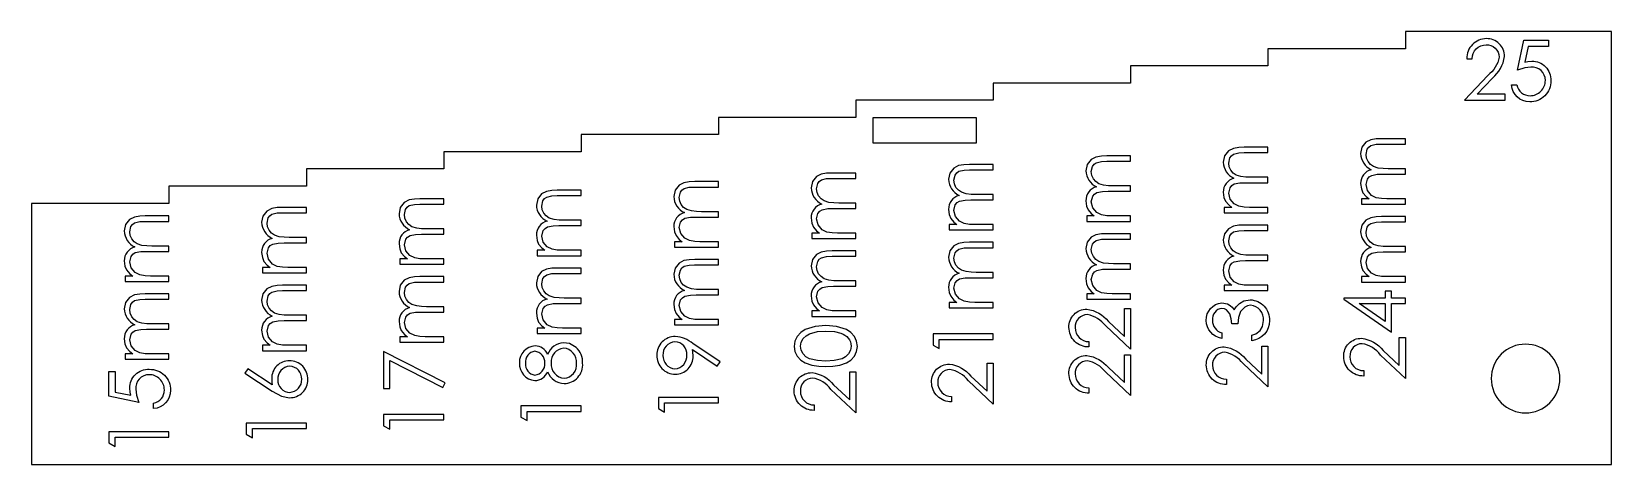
# Model space of a CAD drawing. Extents: x 0.3 to 92.3, y 0.3 to 25.5.
import ezdxf

# ---------------------------------------------------------------- set-up
doc = ezdxf.new("R2010")
doc.units = 0
doc.layers.get('0').update_dxf_attribs({"linetype": 'CONTINUOUS'})
doc.layers.add('SCAN', color=1, linetype='CONTINUOUS')

msp = doc.modelspace()

# ---------------------------------------------------------------- linework, layer by layer
msp.add_lwpolyline([(0.275, 0.325), (92.275, 0.325), (92.275, 25.525), (80.275, 25.525), (80.275, 24.525), (72.275, 24.525), (72.275, 23.525), (64.275, 23.525), (64.275, 22.525), (56.275, 22.525), (56.275, 21.525), (48.275, 21.525), (48.275, 20.525), (40.275, 20.525), (40.275, 19.525), (32.275, 19.525), (32.275, 18.525), (24.275, 18.525), (24.275, 17.525), (16.275, 17.525), (16.275, 16.525), (8.275, 16.525), (8.275, 15.525), (0.275, 15.525)], close=True)
msp.add_lwpolyline([(87.275, 7.325, 0.414214), (85.275, 5.325, 0.414214), (87.275, 3.325, 0.414214), (89.275, 5.325, 0.414214)], format="xyb", close=True)
at = {"layer": 'SCAN'}
for points in [[(85.075, 22.974), (83.717, 21.525), (86.096, 21.525), (86.096, 21.884), (84.467, 21.884), (85.343, 22.819, 0.19291), (86.051, 24.074, 0.42786), (84.993, 25.115, 0.42089), (83.852, 23.948), (84.166, 23.948, -0.421278), (84.977, 24.756, -0.419337), (85.737, 24.046, -0.193513)], [(87.541, 21.794, 0.422067), (88.429, 22.682, 0.446087), (87.585, 23.454), (87.238, 23.411), (86.813, 23.275), (87.172, 25.025), (88.608, 25.025), (88.608, 24.666), (87.418, 24.666), (87.229, 23.745), (87.408, 23.79), (87.641, 23.813, -0.433912), (88.743, 22.669, -0.431395), (87.522, 21.435, -0.39378), (86.454, 22.422), (86.769, 22.422, 0.374609)], [(72.275, 14.976), (72.275, 15.29), (71.199, 15.29), (70.89, 15.302), (70.585, 15.355), (70.308, 15.491), (70.074, 15.767), (69.987, 16.118), (70.068, 16.437), (70.174, 16.565), (70.315, 16.654), (70.641, 16.716), (70.974, 16.726), (72.275, 16.726), (72.275, 17.04), (71.28, 17.04), (70.99, 17.048), (70.701, 17.08), (70.425, 17.167), (70.246, 17.29), (70.107, 17.457), (70.017, 17.655), (69.987, 17.87), (70.056, 18.172), (70.148, 18.299), (70.272, 18.392), (70.575, 18.465), (70.888, 18.476), (72.275, 18.476), (72.275, 18.79), (70.89, 18.79), (70.572, 18.777), (70.26, 18.722), (69.978, 18.579), (69.748, 18.288), (69.672, 17.924, 0.280412), (70.29, 16.986, 0.347241), (69.672, 16.172), (69.713, 15.869), (69.802, 15.645), (69.987, 15.429), (70.162, 15.29), (69.717, 15.29), (69.717, 14.976)], [(80.275, 15.476), (80.275, 15.79), (79.199, 15.79), (78.89, 15.802), (78.585, 15.855), (78.308, 15.991), (78.074, 16.267), (77.987, 16.618), (78.068, 16.937), (78.174, 17.065), (78.315, 17.154), (78.641, 17.216), (78.974, 17.226), (80.275, 17.226), (80.275, 17.54), (79.28, 17.54), (78.99, 17.548), (78.701, 17.58), (78.425, 17.667), (78.246, 17.79), (78.107, 17.957), (78.017, 18.155), (77.987, 18.37), (78.056, 18.672), (78.148, 18.799), (78.272, 18.892), (78.575, 18.965), (78.888, 18.976), (80.275, 18.976), (80.275, 19.29), (78.89, 19.29), (78.572, 19.277), (78.26, 19.222), (77.978, 19.079), (77.748, 18.788), (77.672, 18.424, 0.280412), (78.29, 17.486, 0.347241), (77.672, 16.672), (77.713, 16.369), (77.802, 16.145), (77.987, 15.929), (78.162, 15.79), (77.717, 15.79), (77.717, 15.476)], [(56.275, 13.976), (56.275, 14.29), (55.199, 14.29), (54.89, 14.302), (54.585, 14.355), (54.308, 14.491), (54.074, 14.767), (53.987, 15.118), (54.068, 15.437), (54.174, 15.565), (54.315, 15.654), (54.641, 15.716), (54.974, 15.726), (56.275, 15.726), (56.275, 16.04), (55.28, 16.04), (54.99, 16.048), (54.701, 16.08), (54.425, 16.167), (54.246, 16.29), (54.107, 16.457), (54.017, 16.655), (53.987, 16.87), (54.056, 17.172), (54.148, 17.299), (54.272, 17.392), (54.575, 17.465), (54.888, 17.476), (56.275, 17.476), (56.275, 17.79), (54.89, 17.79), (54.572, 17.777), (54.26, 17.722), (53.978, 17.579), (53.748, 17.288), (53.672, 16.924, 0.280412), (54.29, 15.986, 0.347241), (53.672, 15.172), (53.713, 14.869), (53.802, 14.645), (53.987, 14.429), (54.162, 14.29), (53.717, 14.29), (53.717, 13.976)], [(64.275, 14.476), (64.275, 14.79), (63.199, 14.79), (62.89, 14.802), (62.585, 14.855), (62.308, 14.991), (62.074, 15.267), (61.987, 15.618), (62.068, 15.937), (62.174, 16.065), (62.315, 16.154), (62.641, 16.216), (62.974, 16.226), (64.275, 16.226), (64.275, 16.54), (63.28, 16.54), (62.99, 16.548), (62.701, 16.58), (62.425, 16.667), (62.246, 16.79), (62.107, 16.957), (62.017, 17.155), (61.987, 17.37), (62.056, 17.672), (62.148, 17.799), (62.272, 17.892), (62.575, 17.965), (62.888, 17.976), (64.275, 17.976), (64.275, 18.29), (62.89, 18.29), (62.572, 18.277), (62.26, 18.222), (61.978, 18.079), (61.748, 17.788), (61.672, 17.424, 0.280412), (62.29, 16.486, 0.347241), (61.672, 15.672), (61.713, 15.369), (61.802, 15.145), (61.987, 14.929), (62.162, 14.79), (61.717, 14.79), (61.717, 14.476)], [(40.275, 12.976), (40.275, 13.29), (39.199, 13.29), (38.89, 13.302), (38.585, 13.355), (38.308, 13.491), (38.074, 13.767), (37.987, 14.118), (38.068, 14.437), (38.174, 14.565), (38.315, 14.654), (38.641, 14.716), (38.974, 14.726), (40.275, 14.726), (40.275, 15.04), (39.28, 15.04), (38.99, 15.048), (38.701, 15.08), (38.425, 15.167), (38.246, 15.29), (38.107, 15.457), (38.017, 15.655), (37.987, 15.87), (38.056, 16.172), (38.148, 16.299), (38.272, 16.392), (38.575, 16.465), (38.888, 16.476), (40.275, 16.476), (40.275, 16.79), (38.89, 16.79), (38.572, 16.777), (38.26, 16.722), (37.978, 16.579), (37.748, 16.288), (37.672, 15.924, 0.280412), (38.29, 14.986, 0.347241), (37.672, 14.172), (37.713, 13.869), (37.802, 13.645), (37.987, 13.429), (38.162, 13.29), (37.717, 13.29), (37.717, 12.976)], [(48.275, 13.476), (48.275, 13.79), (47.199, 13.79), (46.89, 13.802), (46.585, 13.855), (46.308, 13.991), (46.074, 14.267), (45.987, 14.618), (46.068, 14.937), (46.174, 15.065), (46.315, 15.154), (46.641, 15.216), (46.974, 15.226), (48.275, 15.226), (48.275, 15.54), (47.28, 15.54), (46.99, 15.548), (46.701, 15.58), (46.425, 15.667), (46.246, 15.79), (46.107, 15.957), (46.017, 16.155), (45.987, 16.37), (46.056, 16.672), (46.148, 16.799), (46.272, 16.892), (46.575, 16.965), (46.888, 16.976), (48.275, 16.976), (48.275, 17.29), (46.89, 17.29), (46.572, 17.277), (46.26, 17.222), (45.978, 17.079), (45.748, 16.788), (45.672, 16.424, 0.280412), (46.29, 15.486, 0.347241), (45.672, 14.672), (45.713, 14.369), (45.802, 14.145), (45.987, 13.929), (46.162, 13.79), (45.717, 13.79), (45.717, 13.476)], [(24.275, 11.976), (24.275, 12.29), (23.199, 12.29), (22.89, 12.302), (22.585, 12.355), (22.308, 12.491), (22.074, 12.767), (21.987, 13.118), (22.068, 13.437), (22.174, 13.565), (22.315, 13.654), (22.641, 13.716), (22.974, 13.726), (24.275, 13.726), (24.275, 14.04), (23.28, 14.04), (22.99, 14.048), (22.701, 14.08), (22.425, 14.167), (22.246, 14.29), (22.107, 14.457), (22.017, 14.655), (21.987, 14.87), (22.056, 15.172), (22.148, 15.299), (22.272, 15.392), (22.575, 15.465), (22.888, 15.476), (24.275, 15.476), (24.275, 15.79), (22.89, 15.79), (22.572, 15.777), (22.26, 15.722), (21.978, 15.579), (21.748, 15.288), (21.672, 14.924, 0.280412), (22.29, 13.986, 0.347241), (21.672, 13.172), (21.713, 12.869), (21.802, 12.645), (21.987, 12.429), (22.162, 12.29), (21.717, 12.29), (21.717, 11.976)], [(32.275, 12.476), (32.275, 12.79), (31.199, 12.79), (30.89, 12.802), (30.585, 12.855), (30.308, 12.991), (30.074, 13.267), (29.987, 13.618), (30.068, 13.937), (30.174, 14.065), (30.315, 14.154), (30.641, 14.216), (30.974, 14.226), (32.275, 14.226), (32.275, 14.54), (31.28, 14.54), (30.99, 14.548), (30.701, 14.58), (30.425, 14.667), (30.246, 14.79), (30.107, 14.957), (30.017, 15.155), (29.987, 15.37), (30.056, 15.672), (30.148, 15.799), (30.272, 15.892), (30.575, 15.965), (30.888, 15.976), (32.275, 15.976), (32.275, 16.29), (30.89, 16.29), (30.572, 16.277), (30.26, 16.222), (29.978, 16.079), (29.748, 15.788), (29.672, 15.424, 0.280412), (30.29, 14.486, 0.347241), (29.672, 13.672), (29.713, 13.369), (29.802, 13.145), (29.987, 12.929), (30.162, 12.79), (29.717, 12.79), (29.717, 12.476)], [(8.275, 10.976), (8.275, 11.29), (7.199, 11.29), (6.89, 11.302), (6.585, 11.355), (6.308, 11.491), (6.074, 11.767), (5.987, 12.118), (6.068, 12.437), (6.174, 12.565), (6.315, 12.654), (6.641, 12.716), (6.974, 12.726), (8.275, 12.726), (8.275, 13.04), (7.28, 13.04), (6.99, 13.048), (6.701, 13.08), (6.425, 13.167), (6.246, 13.29), (6.107, 13.457), (6.017, 13.655), (5.987, 13.87), (6.056, 14.172), (6.148, 14.299), (6.272, 14.392), (6.575, 14.465), (6.888, 14.476), (8.275, 14.476), (8.275, 14.79), (6.89, 14.79), (6.572, 14.777), (6.26, 14.722), (5.978, 14.579), (5.748, 14.288), (5.672, 13.924, 0.280412), (6.29, 12.986, 0.347241), (5.672, 12.172), (5.713, 11.869), (5.802, 11.645), (5.987, 11.429), (6.162, 11.29), (5.717, 11.29), (5.717, 10.976)], [(16.275, 11.476), (16.275, 11.79), (15.199, 11.79), (14.89, 11.802), (14.585, 11.855), (14.308, 11.991), (14.074, 12.267), (13.987, 12.618), (14.068, 12.937), (14.174, 13.065), (14.315, 13.154), (14.641, 13.216), (14.974, 13.226), (16.275, 13.226), (16.275, 13.54), (15.28, 13.54), (14.99, 13.548), (14.701, 13.58), (14.425, 13.667), (14.246, 13.79), (14.107, 13.957), (14.017, 14.155), (13.987, 14.37), (14.056, 14.672), (14.148, 14.799), (14.272, 14.892), (14.575, 14.965), (14.888, 14.976), (16.275, 14.976), (16.275, 15.29), (14.89, 15.29), (14.572, 15.277), (14.26, 15.222), (13.978, 15.079), (13.748, 14.788), (13.672, 14.424, 0.280412), (14.29, 13.486, 0.347241), (13.672, 12.672), (13.713, 12.369), (13.802, 12.145), (13.987, 11.929), (14.162, 11.79), (13.717, 11.79), (13.717, 11.476)], [(80.275, 10.944), (80.275, 11.258), (79.199, 11.258), (78.89, 11.27), (78.585, 11.323), (78.308, 11.459), (78.074, 11.735), (77.987, 12.086), (78.068, 12.405), (78.174, 12.533), (78.315, 12.622), (78.641, 12.684), (78.974, 12.694), (80.275, 12.694), (80.275, 13.008), (79.28, 13.008), (78.99, 13.016), (78.701, 13.048), (78.425, 13.135), (78.246, 13.258), (78.107, 13.425), (78.017, 13.623), (77.987, 13.838), (78.056, 14.14), (78.148, 14.267), (78.272, 14.36), (78.575, 14.433), (78.888, 14.444), (80.275, 14.444), (80.275, 14.758), (78.89, 14.758), (78.572, 14.745), (78.26, 14.69), (77.978, 14.547), (77.748, 14.256), (77.672, 13.892, 0.280412), (78.29, 12.954, 0.347241), (77.672, 12.14), (77.713, 11.837), (77.802, 11.613), (77.987, 11.397), (78.162, 11.258), (77.717, 11.258), (77.717, 10.944)], [(72.275, 10.444), (72.275, 10.758), (71.199, 10.758), (70.89, 10.77), (70.585, 10.823), (70.308, 10.959), (70.074, 11.235), (69.987, 11.586), (70.068, 11.905), (70.174, 12.033), (70.315, 12.122), (70.641, 12.184), (70.974, 12.194), (72.275, 12.194), (72.275, 12.508), (71.28, 12.508), (70.99, 12.516), (70.701, 12.548), (70.425, 12.635), (70.246, 12.758), (70.107, 12.925), (70.017, 13.123), (69.987, 13.338), (70.056, 13.64), (70.148, 13.767), (70.272, 13.86), (70.575, 13.933), (70.888, 13.944), (72.275, 13.944), (72.275, 14.258), (70.89, 14.258), (70.572, 14.245), (70.26, 14.19), (69.978, 14.047), (69.748, 13.756), (69.672, 13.392, 0.280412), (70.29, 12.454, 0.347241), (69.672, 11.64), (69.713, 11.337), (69.802, 11.113), (69.987, 10.897), (70.162, 10.758), (69.717, 10.758), (69.717, 10.444)], [(56.275, 9.444), (56.275, 9.758), (55.199, 9.758), (54.89, 9.77), (54.585, 9.823), (54.308, 9.959), (54.074, 10.235), (53.987, 10.586), (54.068, 10.905), (54.174, 11.033), (54.315, 11.122), (54.641, 11.184), (54.974, 11.194), (56.275, 11.194), (56.275, 11.508), (55.28, 11.508), (54.99, 11.516), (54.701, 11.548), (54.425, 11.635), (54.246, 11.758), (54.107, 11.925), (54.017, 12.123), (53.987, 12.338), (54.056, 12.64), (54.148, 12.767), (54.272, 12.86), (54.575, 12.933), (54.888, 12.944), (56.275, 12.944), (56.275, 13.258), (54.89, 13.258), (54.572, 13.245), (54.26, 13.19), (53.978, 13.047), (53.748, 12.756), (53.672, 12.392, 0.280412), (54.29, 11.454, 0.347241), (53.672, 10.64), (53.713, 10.337), (53.802, 10.113), (53.987, 9.897), (54.162, 9.758), (53.717, 9.758), (53.717, 9.444)], [(64.275, 9.944), (64.275, 10.258), (63.199, 10.258), (62.89, 10.27), (62.585, 10.323), (62.308, 10.459), (62.074, 10.735), (61.987, 11.086), (62.068, 11.405), (62.174, 11.533), (62.315, 11.622), (62.641, 11.684), (62.974, 11.694), (64.275, 11.694), (64.275, 12.008), (63.28, 12.008), (62.99, 12.016), (62.701, 12.048), (62.425, 12.135), (62.246, 12.258), (62.107, 12.425), (62.017, 12.623), (61.987, 12.838), (62.056, 13.14), (62.148, 13.267), (62.272, 13.36), (62.575, 13.433), (62.888, 13.444), (64.275, 13.444), (64.275, 13.758), (62.89, 13.758), (62.572, 13.745), (62.26, 13.69), (61.978, 13.547), (61.748, 13.256), (61.672, 12.892, 0.280412), (62.29, 11.954, 0.347241), (61.672, 11.14), (61.713, 10.837), (61.802, 10.613), (61.987, 10.397), (62.162, 10.258), (61.717, 10.258), (61.717, 9.944)], [(40.275, 8.444), (40.275, 8.758), (39.199, 8.758), (38.89, 8.77), (38.585, 8.823), (38.308, 8.959), (38.074, 9.235), (37.987, 9.586), (38.068, 9.905), (38.174, 10.033), (38.315, 10.122), (38.641, 10.184), (38.974, 10.194), (40.275, 10.194), (40.275, 10.508), (39.28, 10.508), (38.99, 10.516), (38.701, 10.548), (38.425, 10.635), (38.246, 10.758), (38.107, 10.925), (38.017, 11.123), (37.987, 11.338), (38.056, 11.64), (38.148, 11.767), (38.272, 11.86), (38.575, 11.933), (38.888, 11.944), (40.275, 11.944), (40.275, 12.258), (38.89, 12.258), (38.572, 12.245), (38.26, 12.19), (37.978, 12.047), (37.748, 11.756), (37.672, 11.392, 0.280412), (38.29, 10.454, 0.347241), (37.672, 9.64), (37.713, 9.337), (37.802, 9.113), (37.987, 8.897), (38.162, 8.758), (37.717, 8.758), (37.717, 8.444)], [(48.275, 8.944), (48.275, 9.258), (47.199, 9.258), (46.89, 9.27), (46.585, 9.323), (46.308, 9.459), (46.074, 9.735), (45.987, 10.086), (46.068, 10.405), (46.174, 10.533), (46.315, 10.622), (46.641, 10.684), (46.974, 10.694), (48.275, 10.694), (48.275, 11.008), (47.28, 11.008), (46.99, 11.016), (46.701, 11.048), (46.425, 11.135), (46.246, 11.258), (46.107, 11.425), (46.017, 11.623), (45.987, 11.838), (46.056, 12.14), (46.148, 12.267), (46.272, 12.36), (46.575, 12.433), (46.888, 12.444), (48.275, 12.444), (48.275, 12.758), (46.89, 12.758), (46.572, 12.745), (46.26, 12.69), (45.978, 12.547), (45.748, 12.256), (45.672, 11.892, 0.280412), (46.29, 10.954, 0.347241), (45.672, 10.14), (45.713, 9.837), (45.802, 9.613), (45.987, 9.397), (46.162, 9.258), (45.717, 9.258), (45.717, 8.944)], [(24.275, 7.444), (24.275, 7.758), (23.199, 7.758), (22.89, 7.77), (22.585, 7.823), (22.308, 7.959), (22.074, 8.235), (21.987, 8.586), (22.068, 8.905), (22.174, 9.033), (22.315, 9.122), (22.641, 9.184), (22.974, 9.194), (24.275, 9.194), (24.275, 9.508), (23.28, 9.508), (22.99, 9.516), (22.701, 9.548), (22.425, 9.635), (22.246, 9.758), (22.107, 9.925), (22.017, 10.123), (21.987, 10.338), (22.056, 10.64), (22.148, 10.767), (22.272, 10.86), (22.575, 10.933), (22.888, 10.944), (24.275, 10.944), (24.275, 11.258), (22.89, 11.258), (22.572, 11.245), (22.26, 11.19), (21.978, 11.047), (21.748, 10.756), (21.672, 10.392, 0.280412), (22.29, 9.454, 0.347241), (21.672, 8.64), (21.713, 8.337), (21.802, 8.113), (21.987, 7.897), (22.162, 7.758), (21.717, 7.758), (21.717, 7.444)], [(32.275, 7.944), (32.275, 8.258), (31.199, 8.258), (30.89, 8.27), (30.585, 8.323), (30.308, 8.459), (30.074, 8.735), (29.987, 9.086), (30.068, 9.405), (30.174, 9.533), (30.315, 9.622), (30.641, 9.684), (30.974, 9.694), (32.275, 9.694), (32.275, 10.008), (31.28, 10.008), (30.99, 10.016), (30.701, 10.048), (30.425, 10.135), (30.246, 10.258), (30.107, 10.425), (30.017, 10.623), (29.987, 10.838), (30.056, 11.14), (30.148, 11.267), (30.272, 11.36), (30.575, 11.433), (30.888, 11.444), (32.275, 11.444), (32.275, 11.758), (30.89, 11.758), (30.572, 11.745), (30.26, 11.69), (29.978, 11.547), (29.748, 11.256), (29.672, 10.892, 0.280412), (30.29, 9.954, 0.347241), (29.672, 9.14), (29.713, 8.837), (29.802, 8.613), (29.987, 8.397), (30.162, 8.258), (29.717, 8.258), (29.717, 7.944)], [(8.275, 6.444), (8.275, 6.758), (7.199, 6.758), (6.89, 6.77), (6.585, 6.823), (6.308, 6.959), (6.074, 7.235), (5.987, 7.586), (6.068, 7.905), (6.174, 8.033), (6.315, 8.122), (6.641, 8.184), (6.974, 8.194), (8.275, 8.194), (8.275, 8.508), (7.28, 8.508), (6.99, 8.516), (6.701, 8.548), (6.425, 8.635), (6.246, 8.758), (6.107, 8.925), (6.017, 9.123), (5.987, 9.338), (6.056, 9.64), (6.148, 9.767), (6.272, 9.86), (6.575, 9.933), (6.888, 9.944), (8.275, 9.944), (8.275, 10.258), (6.89, 10.258), (6.572, 10.245), (6.26, 10.19), (5.978, 10.047), (5.748, 9.756), (5.672, 9.392, 0.280412), (6.29, 8.454, 0.347241), (5.672, 7.64), (5.713, 7.337), (5.802, 7.113), (5.987, 6.897), (6.162, 6.758), (5.717, 6.758), (5.717, 6.444)], [(16.275, 6.944), (16.275, 7.258), (15.199, 7.258), (14.89, 7.27), (14.585, 7.323), (14.308, 7.459), (14.074, 7.735), (13.987, 8.086), (14.068, 8.405), (14.174, 8.533), (14.315, 8.622), (14.641, 8.684), (14.974, 8.694), (16.275, 8.694), (16.275, 9.008), (15.28, 9.008), (14.99, 9.016), (14.701, 9.048), (14.425, 9.135), (14.246, 9.258), (14.107, 9.425), (14.017, 9.623), (13.987, 9.838), (14.056, 10.14), (14.148, 10.267), (14.272, 10.36), (14.575, 10.433), (14.888, 10.444), (16.275, 10.444), (16.275, 10.758), (14.89, 10.758), (14.572, 10.745), (14.26, 10.69), (13.978, 10.547), (13.748, 10.256), (13.672, 9.892, 0.280412), (14.29, 8.954, 0.347241), (13.672, 8.14), (13.713, 7.837), (13.802, 7.613), (13.987, 7.397), (14.162, 7.258), (13.717, 7.258), (13.717, 6.944)], [(61.852, 7.476), (61.852, 7.162, -0.42089), (60.685, 8.304, -0.427644), (61.726, 9.361, -0.192919), (62.981, 8.653), (63.916, 7.777), (63.916, 9.406), (64.275, 9.406), (64.275, 7.028), (62.826, 8.385, 0.193513), (61.754, 9.047, 0.419337), (61.044, 8.287, 0.421935)], [(69.583, 7.976), (69.583, 7.662, -0.367295), (68.685, 8.704, -0.40812), (69.595, 9.726, -0.266811), (70.315, 9.318), (70.422, 9.503), (70.613, 9.697), (70.869, 9.84), (71.235, 9.906, -0.420737), (72.365, 8.695, -0.393811), (71.333, 7.528), (71.333, 7.842), (71.565, 7.929), (71.816, 8.116), (71.952, 8.355), (72.006, 8.701, 0.416589), (71.265, 9.592), (71.085, 9.565), (70.92, 9.488), (70.673, 9.224), (70.562, 8.878), (70.525, 8.515), (70.166, 8.515), (70.138, 8.808), (70.045, 9.086), (69.867, 9.318), (69.738, 9.388), (69.593, 9.412, 0.41485), (69.044, 8.708, 0.33231)], [(29.593, 7.226, 0.409707), (28.685, 6.233, 0.410203), (29.583, 5.207, 0.294335), (30.325, 5.718, 0.302234), (31.284, 5.028, 0.432942), (32.365, 6.212, 0.229631), (31.981, 7.141), (31.598, 7.355), (31.256, 7.406, 0.295111), (30.325, 6.729, 0.294183)], [(38.789, 7.368, 0.15107), (37.761, 7.771, 0.420287), (36.685, 6.687, 0.423207), (37.757, 5.572, 0.422184), (38.794, 6.644), (38.786, 6.851), (38.768, 7.013), (40.19, 6.039), (40.365, 6.29)], [(37.74, 7.457, 0.418499), (37.044, 6.67, 0.41228), (37.74, 5.887, 0.416432), (38.435, 6.703, 0.429345)], [(45.044, 7.208), (45.086, 7.444), (45.201, 7.654), (45.374, 7.82), (45.583, 7.936), (46.046, 8.061), (46.525, 8.092), (47.024, 8.055), (47.405, 7.959, -0.329763), (48.006, 7.208), (47.964, 6.973), (47.85, 6.762), (47.68, 6.594), (47.47, 6.476), (47.005, 6.365), (46.525, 6.342), (46.045, 6.365), (45.579, 6.476), (45.37, 6.594), (45.199, 6.761), (45.085, 6.972)], [(77.852, 5.784), (77.852, 5.47, -0.42089), (76.685, 6.611, -0.427644), (77.726, 7.669, -0.192919), (78.981, 6.96), (79.916, 6.085), (79.916, 7.713), (80.275, 7.713), (80.275, 5.335), (78.826, 6.693, 0.193513), (77.754, 7.354, 0.419337), (77.044, 6.595, 0.421935)], [(29.588, 5.521, 0.394607), (30.166, 6.228, 0.397324), (29.581, 6.912, 0.421559), (29.044, 6.215, 0.40448)], [(31.295, 5.342, 0.428467), (32.006, 6.215, 0.420685), (31.262, 7.092, 0.408066), (30.525, 6.236, 0.409601)], [(61.852, 4.784), (61.852, 4.47, -0.42089), (60.685, 5.611, -0.427644), (61.726, 6.669, -0.192919), (62.981, 5.96), (63.916, 5.085), (63.916, 6.713), (64.275, 6.713), (64.275, 4.335), (62.826, 5.693, 0.193513), (61.754, 6.354, 0.419337), (61.044, 5.595, 0.421935)], [(69.852, 5.284), (69.852, 4.97, -0.42089), (68.685, 6.111, -0.427644), (69.726, 7.169, -0.192919), (70.981, 6.46), (71.916, 5.585), (71.916, 7.213), (72.275, 7.213), (72.275, 4.835), (70.826, 6.193, 0.193513), (69.754, 6.854, 0.419337), (69.044, 6.095, 0.421935)], [(4.775, 4.29), (4.775, 5.726), (5.134, 5.726), (5.134, 4.536), (6.055, 4.347), (6.01, 4.526), (5.987, 4.759, -0.434197), (7.131, 5.861, -0.431175), (8.365, 4.64, -0.393552), (7.378, 3.572), (7.378, 3.887, 0.374619), (8.006, 4.658, 0.422396), (7.118, 5.547, 0.445625), (6.346, 4.703), (6.389, 4.356), (6.525, 3.931)], [(14.282, 4.598), (14.825, 4.302), (15.299, 4.207, 0.421134), (16.365, 5.267, 0.425062), (15.293, 6.361, 0.422832), (14.256, 5.323), (14.267, 5.119), (14.289, 4.96), (12.875, 5.885), (12.685, 5.643)], [(15.312, 4.521, 0.419245), (16.006, 5.284, 0.413773), (15.312, 6.047, 0.419131), (14.615, 5.257, 0.428926)], [(45.852, 3.784), (45.852, 3.47, -0.42089), (44.685, 4.611, -0.427644), (45.726, 5.669, -0.192919), (46.981, 4.96), (47.916, 4.085), (47.916, 5.713), (48.275, 5.713), (48.275, 3.335), (46.826, 4.693, 0.193513), (45.754, 5.354, 0.419337), (45.044, 4.595, 0.421935)], [(53.852, 4.284), (53.852, 3.97, -0.42089), (52.685, 5.111, -0.427644), (53.726, 6.169, -0.192919), (54.981, 5.46), (55.916, 4.585), (55.916, 6.213), (56.275, 6.213), (56.275, 3.835), (54.826, 5.193, 0.193513), (53.754, 5.854, 0.419337), (53.044, 5.095, 0.421935)]]:
    msp.add_lwpolyline(points, format="xyb", close=True, dxfattribs=at)
for points in [[(49.275, 19.025), (49.275, 20.525), (55.275, 20.525), (55.275, 19.025)], [(79.467, 8.028), (79.467, 9.688), (80.275, 9.688), (80.275, 10.002), (79.467, 10.002), (79.467, 10.406), (79.108, 10.406), (79.108, 10.002), (76.685, 10.002), (76.685, 9.938)], [(79.108, 8.645), (77.588, 9.688), (79.108, 9.688)], [(48.365, 7.198), (48.321, 7.502), (48.189, 7.78), (47.984, 8.009), (47.727, 8.179), (47.141, 8.363), (46.526, 8.406), (45.911, 8.363), (45.324, 8.179), (45.066, 8.01), (44.86, 7.781), (44.729, 7.502), (44.685, 7.198), (44.729, 6.895), (44.862, 6.62), (45.069, 6.395), (45.327, 6.231), (45.713, 6.099), (46.118, 6.043), (46.526, 6.028), (46.934, 6.043), (47.338, 6.101), (47.723, 6.233), (47.982, 6.396), (48.189, 6.621), (48.321, 6.896)], [(53.134, 7.066), (53.134, 7.604), (56.275, 7.604), (56.275, 7.919), (52.775, 7.919), (52.775, 7.271)], [(21.134, 4.752), (21.134, 6.374), (24.215, 4.795), (24.365, 5.066), (20.775, 6.906), (20.775, 4.752)], [(29.134, 2.874), (29.134, 3.412), (32.275, 3.412), (32.275, 3.726), (28.775, 3.726), (28.775, 3.079)], [(37.134, 3.374), (37.134, 3.912), (40.275, 3.912), (40.275, 4.226), (36.775, 4.226), (36.775, 3.579)], [(21.134, 2.374), (21.134, 2.912), (24.275, 2.912), (24.275, 3.226), (20.775, 3.226), (20.775, 2.579)], [(5.134, 1.374), (5.134, 1.912), (8.275, 1.912), (8.275, 2.226), (4.775, 2.226), (4.775, 1.579)], [(13.134, 1.874), (13.134, 2.412), (16.275, 2.412), (16.275, 2.726), (12.775, 2.726), (12.775, 2.079)]]:
    msp.add_lwpolyline(points, close=True, dxfattribs=at)

doc.saveas('drawing.dxf')
